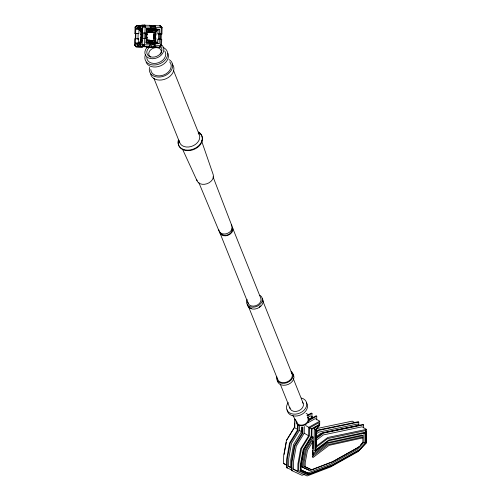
<?xml version="1.0" encoding="UTF-8"?>
<svg xmlns="http://www.w3.org/2000/svg" width="501" height="501" viewBox="0 0 501 501"><rect width="100%" height="100%" fill="white"/><g stroke="black" fill="none" stroke-linecap="round" stroke-linejoin="round"><path stroke-width="0.75" d="M286.741 465.329L283.572 463.5L283.679 455.672L286.415 440.511L294.388 427.541L294.507 419.093L295.772 419.825M298.095 425.274L298.026 430.541L290.179 443.297L287.305 459.217L287.186 467.984L286.566 467.627L286.685 458.853L289.559 442.94L297.406 430.184L297.475 424.911M291.732 468.21L288.626 466.418L288.733 458.59L291.476 443.429L299.448 430.459L299.51 425.963M302.861 427.265L302.779 433.284L294.932 446.047L292.058 461.96L291.939 470.733L291.319 470.376L291.438 461.603L294.312 445.69L302.159 432.927L302.241 426.908M316.169 440.354L323.389 434.899L362.054 426.808L366.494 429.37L366.312 442.853L358.146 451.545L330.647 466.919L307.119 475.95L297.819 471.729L293.386 469.168L293.492 461.333L296.229 446.178L304.201 433.208L304.295 426.464M294.845 423.101L294.795 426.821L286.685 440.016M297.819 471.729L297.926 463.901L300.669 448.739L308.641 435.77L308.754 427.322L319.719 421.191L319.663 425.274L316.225 429.902L315.956 449.66L328.75 439.997L366.068 432.069L365.918 443.185L358.954 450.599L331.887 465.73L308.904 474.553L300.118 470.527M300.443 470.715L300.537 463.876L303.13 449.51L311.24 436.321L311.34 428.869L319.281 424.428L319.262 425.825L318.937 425.637M301.577 427.146L301.514 431.655L293.542 444.625L290.799 459.786L290.699 467.615L292.027 468.216M359.142 446.372L358.083 447.493L331.812 462.185L309.831 470.621L301.928 466.913L301.997 461.903L304.326 449.002L312.035 436.459L313.031 437.035L312.875 448.671M302.923 467.489L302.992 462.479L305.322 449.579L313.031 437.035M312.405 453.837L327.103 442.734L361.929 435.1L362.924 435.676L362.849 442.865L358.985 446.98L333.033 461.49L311.453 469.775L304.044 466.274L304.101 461.991L306.33 449.679L311.879 440.648L313 441.293L312.781 457.676L329.088 445.351L362.918 437.836L361.797 437.191L327.967 444.706L312.261 456.574M305.165 466.919L305.222 462.642L307.445 450.324L313 441.293M319.281 424.428L318.818 422.725L309.631 427.86L309.524 435.72L301.47 448.821L298.815 463.513L298.715 470.758L307.52 474.754L311.873 473.082M311.935 417.095L311.985 413.413L311.365 413.056L306.9 415.548M312.856 450.224L312.793 454.877L328.099 443.304L362.924 435.676M316.018 426.777L314.284 429.106L314.002 450.105L315.323 450.869L328.675 440.774L365.436 432.914L365.298 443.059L358.829 449.948L331.944 464.984L309.18 473.721L301.07 470.038L301.157 463.607L303.694 449.566L311.86 436.283L311.954 429.244L318.655 425.499L315.605 429.871L315.323 450.869M316.688 419.844L316.738 416.156L316.118 415.799L308.979 419.794M316.619 429.351L316.394 446.097L327.823 437.461L366.494 429.37M358.71 425.105L358.754 422.111L358.134 421.748L318.179 429.996L316.388 431.348M363.463 427.848L363.507 424.854L362.887 424.497L322.932 432.739L316.375 437.692M301.095 469.888L307.858 472.957L330.622 464.22L357.507 449.184L363.976 442.295L364.102 432.927M365.573 432.1L365.592 430.584L327.723 438.582L316.1 447.362M135.345 45.109L136.059 46.85L142.466 47.094L136.059 46.85L134.506 44.984L134.706 38.74L135.727 38.74L135.896 33.392L138.151 33.504L137.982 38.853M135.715 33.511L134.875 33.392L135.076 27.148L136.742 25.451L141.808 25.626M135.283 38.765L135.452 33.41M135.333 43.161L140.48 43.224L135.333 43.161L135.477 38.702L138.696 38.865L138.577 42.585M135.79 28.895L135.646 33.354L138.865 33.517L139.009 29.058L140.931 28.958L135.79 28.895L139.009 29.058M138.752 46.712L137.199 44.846L137.255 43.061M137.712 28.795L137.769 27.01L139.435 25.307M137.687 44.645L137.725 43.618L140.029 43.499L139.998 44.526L137.687 44.645L138.971 46.186L139.898 46.236M142.008 28.319L138.213 28.281L138.245 27.254L139.616 25.852L141.927 25.733M146.643 46.843L147.081 46.818L141.063 46.593L139.51 44.727L139.566 42.942L141.489 42.842L141.633 38.383L142.791 38.377L142.96 33.022L141.802 33.035L141.946 28.576L140.023 28.676L140.08 26.891L141.745 25.188L150.075 25.338L150.788 27.079L150.732 28.864L146.511 28.807M141.796 30.217L140.856 31.175L140.743 34.688L141.32 34.688L140.537 41.214L141.414 42.266M140.975 37.713L141.069 34.701L141.464 34.757L141.414 36.26M142.209 40.249L141 40.186L141.082 37.675L142.491 37.763L142.541 36.26M141.257 32.158L141.176 34.669L142.591 34.751M145.678 38.458L145.847 33.104M146.305 37.512L147.225 37.544L147.15 40.055L149.411 40.174L149.379 41.176L146.211 41.013L146.461 33.085M146.824 37.537L146.925 34.525L146.317 34.556M146.455 34.582L147.325 34.538L147.4 32.026L149.667 32.139L149.699 31.137L149.298 30.154L146.599 30.066M149.548 31.845L149.567 31.269L152.285 31.406L152.266 31.983L148.941 31.876L152.266 31.983M148.622 46.781L149.392 46.737L150.219 44.915L150.275 43.13L146.248 42.929L146.392 38.471L144.751 38.408M155.329 36.529L155.272 41.477L154.809 42.504L151.202 42.36L151.264 40.356L154.396 40.424L154.477 37.913L155.385 37.963M151.584 30.317L151.521 32.327L154.652 32.396L154.571 34.907L155.479 34.951L155.592 31.438L155.191 30.455L151.584 30.317L152.016 30.292L152.423 31.275L152.385 32.277M146.054 46.217L146.53 47.382L151.321 47.545L151.39 45.516M151.972 41.195L151.991 40.619L149.273 40.481L149.254 41.057L151.972 41.195L151.34 42.053M151.202 42.36L151.634 42.341L152.097 41.314L152.135 40.312M151.321 47.545L153.25 47.451L153.293 46.023M150.876 30.78L151.916 28.858L151.891 29.716L146.323 29.59L153.813 29.615L153.863 28.188M147.037 40.136L153.531 40.468L153.788 32.44L147.294 32.108M154.014 37.97L154.108 34.957M154.183 36.617L154.233 35.089M154.659 44.144L154.703 42.66M153.701 46.48L154.145 46.455L154.859 43.925L150.031 43.681M150.82 28.469L155.348 28.588L155.379 27.561L154.796 26.121L149.962 25.877M154.227 46.988L155.053 45.159L155.11 43.38L159.136 43.581L159.274 39.122L160.884 39.203L160.689 45.447L159.863 47.269L155.554 47.326L157.483 47.232M155.999 31.45L158.823 29.434L154.026 29.19L155.56 29.108L155.617 27.323L154.909 25.582L154.139 25.62L160.545 25.87L162.099 27.737L161.898 33.974L161.128 34.018M155.56 33.786L155.598 32.534M155.529 38.02L155.629 35.007M153.851 30.429L152.767 30.486L155.191 30.455L156.068 31.507L155.955 35.02L155.235 34.951L155.141 37.963L155.855 38.032L155.748 41.545L152.097 41.314M155.11 43.38L153.569 43.455L157.596 43.662L157.74 39.203L159.531 39.159L159.7 33.811L158.623 33.868L158.454 39.216M161.147 39.31L161.322 33.955L157.909 33.855L158.047 29.396M157.909 33.855L159.45 33.774L159.587 29.315L155.56 29.108M159.199 25.939L160.545 25.87L161.253 27.611L161.059 33.855L159.45 33.774M156.212 46.906L153.456 47.025L159.863 47.269L161.529 45.572L161.729 39.328L160.458 39.21L160.627 33.855L161.898 33.974M284.086 454.376L286.271 442.283M135.915 26.935L136.31 26.058L135.508 26.879M143.724 46.274L144.582 44.426L142.397 44.677L143.724 46.274L144.582 44.426M148.484 42.222L148.916 42.203L149.379 41.176M149.542 45.71L149.999 44.708L154.828 44.952M161.003 45.328L161.41 45.647L160.689 45.541L159.982 47.1L159.581 46.787M150.826 31.018L151.521 29.734M151.972 31.037L152.667 29.753L156.393 29.809M360.72 444.688L362.83 442.439M146.53 47.382L154.859 47.532L155.692 46.681M316.413 432.156L318.799 430.353L358.754 422.111M316.225 433.972L318.63 432.156L357.301 424.065L359.367 425.255L320.696 433.346L316.488 436.528M316.4 438.5L323.552 433.096L363.507 424.854M160.232 26.346L160.652 26.046M135.045 44.777L134.619 45.077L135.339 45.184M155.254 30.555L156.945 29.346M137.781 43.286L140.599 41.27M158.422 29.377L155.598 31.394L156.068 31.507M139.654 43.374L141.351 42.165M161.56 27.943L161.98 27.636M135.953 46.674L136.372 46.374M307.52 415.905L311.985 413.413M308.184 417.195L310.526 415.886L313.626 417.677M308.71 419.249L312.593 417.076M308.929 420.527L316.738 416.156M308.297 422.537L315.279 418.629L319.719 421.191M304.952 474.197L302.034 475.317L291.319 470.376M313.325 472.531L318.404 470.577M319.851 470.019L324.93 468.072M326.376 467.514L330.009 466.124M316.607 428.599L352.241 421.147L354.777 422.606M145.277 25.169L141.745 25.188M149.304 25.376L150.075 25.338M153.926 26.046L149.993 26.046M135.076 27.148L137.769 27.01M140.08 26.891L150.788 27.079M154.865 26.165L150.024 26.127M138.245 27.254L140.556 27.135M138.213 28.281L140.518 28.162M146.574 29.039L147.651 28.983L146.273 28.914M156.625 28.983L154.314 29.102L156.569 29.215M156.124 29.496L159.587 29.315M148.866 30.179L149.298 30.154M149.235 30.461L152.373 30.599L148.872 30.536M140.856 31.175L142.372 31.1M150.388 30.611L151.471 30.555M151.703 30.611L152.285 31.406M148.803 32.183L149.667 32.139M134.875 33.392L135.896 33.392M152.705 32.496L154.652 32.396M153.707 34.951L154.715 34.926L154.621 37.938L153.613 37.963L155.423 38.051M155.523 35.039L155.955 35.02M146.361 37.594L147.225 37.544M137.155 38.946L138.696 38.865M155.285 38.032L155.855 38.032M141 40.186L142.084 40.13M148.546 40.218L149.411 40.174M142.052 41.138L140.537 41.214L141.006 41.326M149.198 40.694L151.152 40.594M151.383 40.65L151.991 40.619M153.531 40.468L154.396 40.424M148.872 41.902L151.59 42.04M147.369 42.259L146.004 42.19M153.469 42.479L152.385 42.535L154.809 42.504M150.275 43.13L146.054 43.073M157.596 43.662L159.136 43.581M134.506 44.984L137.199 44.846M139.51 44.727L150.219 44.915M153.782 43.982L154.859 43.925M138.971 46.186L141.282 46.067M141.063 46.593L149.392 46.737M142.672 46.674L144.595 46.574M145.002 26.71L142.967 26.672L143.104 27.004L144.394 25.219L145.14 27.035M142.572 32.991L144.952 33.035M145.296 34.481L147.325 34.538M142.403 38.345L144.783 38.389M142.397 44.677L144.432 44.714M136.742 25.451L142.378 25.733M139.616 25.852L140.543 25.902M155.617 27.323L161.253 27.611M150.55 27.317L155.379 27.561M150.519 28.338L155.348 28.588M150.732 28.864L146.705 28.657L146.561 33.116L144.921 33.06M140.023 28.676L141.952 28.77M153.813 29.615L156.393 29.747M140.349 29.127L142.365 29.227M140.155 29.271L141.495 29.34M146.53 30.974L149.699 31.137M152.423 31.275L155.592 31.438M150.068 40.65L151.277 40.713M145.741 42.04L148.916 42.203M139.566 42.942L141.501 43.042M152.824 44.05L154.045 44.113M137.725 43.618L139.979 43.737M155.053 45.159L161.529 45.572M149.317 46.211L154.145 46.455M153.751 46.937L154.677 46.988M153.25 47.451L154.859 47.532M161.259 27.536L162.099 27.737M140.743 34.688L141.219 34.757M140.649 37.7L141.125 37.769M304.044 466.274L310.332 469.13M301.928 466.913L308.835 470.044M283.572 463.5L286.891 465.009M288.626 466.418L291.951 467.928M293.386 469.168L297.369 470.978M286.566 467.627L292.622 470.376M366.068 432.069L365.592 430.584M365.918 443.185L365.429 442.671M363.976 442.295L365.298 443.059M306.098 413.331L308.635 414.797M315.899 429.714L316.225 429.902M314.284 429.106L315.605 429.871M305.585 425.493L308.754 427.322M311.34 428.869L309.631 427.86M310.914 436.133L311.24 436.321M294.388 427.541L297.563 429.37M299.448 430.459L302.548 432.25M304.201 433.208L308.641 435.77M297.406 430.184L298.026 430.541M302.159 432.927L302.779 433.284M136.623 25.62L137.024 25.933M139.572 28.62L141.727 30.317M155.679 41.589L157.834 43.28M160.289 45.228L160.689 45.541M157.965 43.643L155.272 41.527L154.878 42.403L156.487 43.675M139.178 29.503L140.794 30.768M138.232 29.02L140.925 31.131M135.195 27.073L135.596 27.392M142.547 44.389L143.875 45.986M292.86 415.41L296.968 422.75M182.564 149.267L197.056 180.823M198.834 182.608L219.106 231.199M151.527 42.366L152.21 44.019M150.388 42.347L151.064 44M173.44 70.272L199.317 134.825A10.559 7.847 -21.8 0 1 191.2 146.511A10.559 7.847 -21.8 0 1 179.314 140.737M262.668 300.537L292.014 373.752M293.354 378.781L303.174 403.274M232.614 227.949L260.789 298.239A6.814 5.066 -21.8 0 1 255.548 305.785A6.814 5.066 -21.8 0 1 247.876 302.053M219.983 233.071L248.158 303.355M280.241 384.092L290.06 408.591M248.396 306.324L277.742 379.539M153.876 78.206L179.746 142.754M213.05 176.847L231.957 225.995M201.527 140.75L213.1 174.317A8.655 6.438 -21.8 0 1 206.807 183.792A8.655 6.438 -21.8 0 1 196.755 179.734M169.682 61.899A10.559 7.847 -21.8 0 1 163.971 74.874A10.559 7.847 -21.8 0 1 150.782 69.558M198.214 133.078A10.559 7.847 -21.8 0 1 199.022 134.205M164.735 50.964A9.82 7.302 -21.8 0 1 158.617 62.681A9.82 7.302 -21.8 0 1 146.749 57.584M160.852 44.457A9.82 7.302 -21.8 0 1 161.485 54.847A9.82 7.302 -21.8 0 1 148.271 57.828A9.82 7.302 -21.8 0 1 146.874 47.608M154.659 43.443A9.82 7.302 -21.8 0 1 155.905 43.337M160.79 46.793A7.828 5.818 -21.8 0 1 158.905 55.085A7.828 5.818 -21.8 0 1 148.709 55.974A7.828 5.818 -21.8 0 1 148.822 47.833M150.726 57.07A6.5 4.835 -21.8 0 1 150.075 50.451A6.5 4.835 -21.8 0 1 158.473 47.971A6.5 4.835 -21.8 0 1 160.583 54.158M198.646 132.471A12.519 9.312 -21.8 0 1 193.881 149.467A12.519 9.312 -21.8 0 1 178.55 140.612M198.44 131.945A12.519 9.312 -21.8 0 1 193.674 148.947A12.519 9.312 -21.8 0 1 178.337 140.092M162.906 47.313A11.792 8.768 -21.8 0 1 166.088 58.761A11.792 8.768 -21.8 0 1 151.315 64.748A11.792 8.768 -21.8 0 1 145.566 54.346M167.992 53.35A11.792 8.768 -21.8 0 1 160.376 65.9A11.792 8.768 -21.8 0 1 146.129 62.212M169.006 59.513A12.099 8.999 -21.8 0 1 164.403 75.939A12.099 8.999 -21.8 0 1 149.586 67.378M172.156 64.065A12.099 8.999 -21.8 0 1 166.332 78.626A12.099 8.999 -21.8 0 1 150.644 74.029M307.345 417.314A5.931 4.409 -21.8 0 1 304.132 424.604A5.931 4.409 -21.8 0 1 296.724 421.617M231.23 224.849A6.933 5.154 -21.8 0 1 227.485 233.372A6.933 5.154 -21.8 0 1 218.824 229.878M291.213 372.481A7.703 5.724 -21.8 0 1 287.042 381.944A7.703 5.724 -21.8 0 1 277.422 378.067M260.683 305.854A7.703 5.724 -21.8 0 1 259.18 307.082M251.727 308.503A7.703 5.724 -21.8 0 1 250.143 307.865M249.686 307.57A7.703 5.724 -21.8 0 1 248.909 306.875M231.976 228.212A6.125 4.553 -21.8 0 1 228.024 234.725A6.125 4.553 -21.8 0 1 220.622 232.808M231.907 226.821A6.814 5.066 -21.8 0 1 228.218 235.201A6.814 5.066 -21.8 0 1 219.701 231.769M302.435 402.103A7.077 5.261 -21.8 0 1 298.609 410.801A7.077 5.261 -21.8 0 1 289.766 407.238M262.311 298.702A8.191 6.087 -21.8 0 1 257.213 308.472A8.191 6.087 -21.8 0 1 247.312 304.22M259.894 295.314A8.191 6.087 -21.8 0 1 260.852 303.481A8.191 6.087 -21.8 0 1 250.531 306.9A8.191 6.087 -21.8 0 1 247.181 299.529M291.081 371.21A8.605 6.4 -21.8 0 1 286.948 382.701A8.605 6.4 -21.8 0 1 276.759 376.483M292.722 373.896A8.605 6.4 -21.8 0 1 288.407 384.33A8.605 6.4 -21.8 0 1 277.366 380.71M306.455 402.698A10.502 7.809 -21.8 0 1 299.911 415.235A10.502 7.809 -21.8 0 1 287.211 409.78M301.408 398.026A10.502 7.809 -21.8 0 1 305.372 408.597A10.502 7.809 -21.8 0 1 291.056 413.601A10.502 7.809 -21.8 0 1 288.344 402.597M307.746 416.657A6.701 4.985 -21.8 0 1 303.944 425.293A6.701 4.985 -21.8 0 1 296.06 420.74M142.772 26.753L142.203 44.589L143.756 46.449L144.582 44.627L145.152 26.791L144.438 25.05L142.772 26.753M144.031 44.933L143.63 45.816L142.885 44.915L144.031 44.933M160.689 45.785L160.295 46.662L161.097 45.841L160.689 45.785M144.275 25.645L143.474 26.465L144.62 26.484L144.275 25.645M147.739 42.541L147.3 42.566L151.991 42.648L147.739 42.541M161.685 27.392L160.934 26.497L161.685 27.392M135.326 45.384L134.919 45.328L135.671 46.224L135.326 45.384"/></g></svg>
